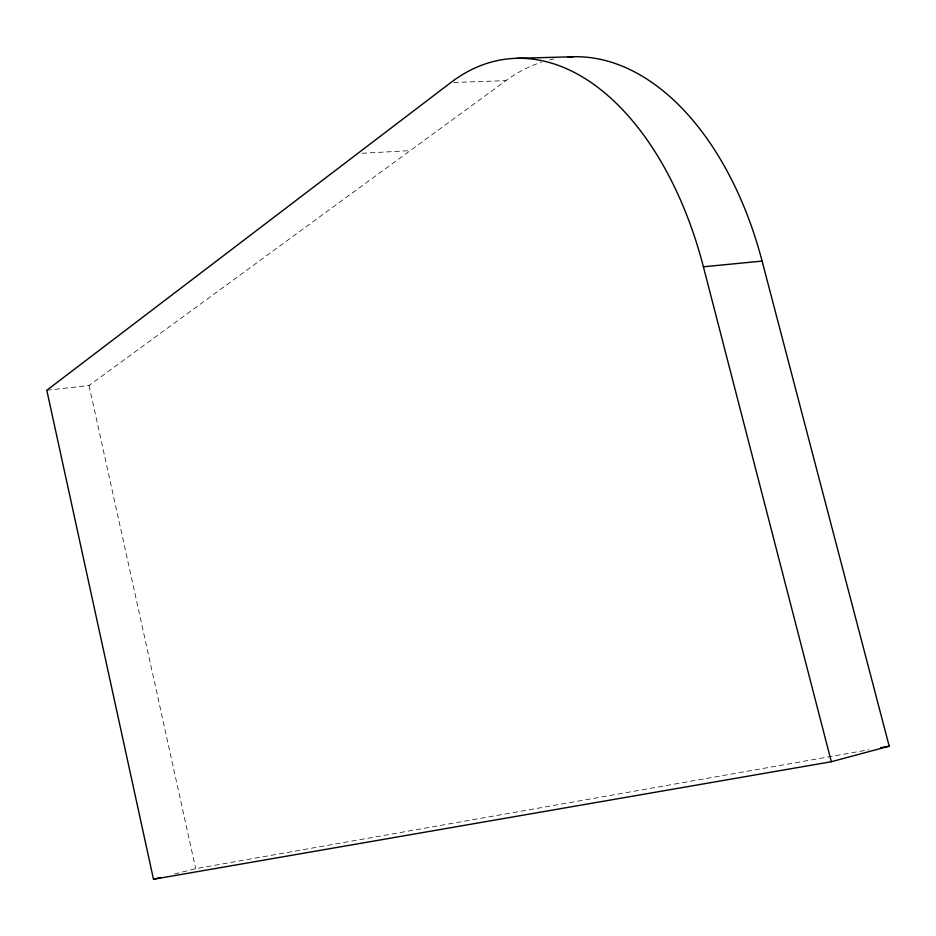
<?xml version="1.0" encoding="UTF-8"?>
<svg xmlns="http://www.w3.org/2000/svg" width="936" height="936" viewBox="0 0 936 936"><rect width="100%" height="100%" fill="white"/><g stroke="black" fill="none" stroke-linecap="round" stroke-linejoin="round"><path stroke-width="0.7" stroke-dasharray="4.68 3.51" d="M46.8 390.277L89.049 385.503L505.896 80.648A293.658 180.332 83.9 0 1 541.476 62.197M174.587 873.967L195.682 868.667L869.053 749.736M362.056 153.258L410.167 150.649M453.749 82.45L505.896 80.648M89.049 385.503L195.682 868.667M549.596 59.892A293.658 180.332 83.9 0 1 556.475 58.441"/><path stroke-width="1.4" d="M831.332 761.728L703.404 266.795A298.736 176.67 83.7 0 0 450.848 82.543L46.8 390.277L153.492 879.255L831.332 761.728L889.2 746.179L762.103 261.097A293.658 180.332 83.9 0 0 567.684 57.026M153.492 879.255L160.524 877.488M880.565 747.712L889.2 746.179M703.404 266.795L762.103 261.097M516.801 58.325L573.358 56.745"/></g></svg>
